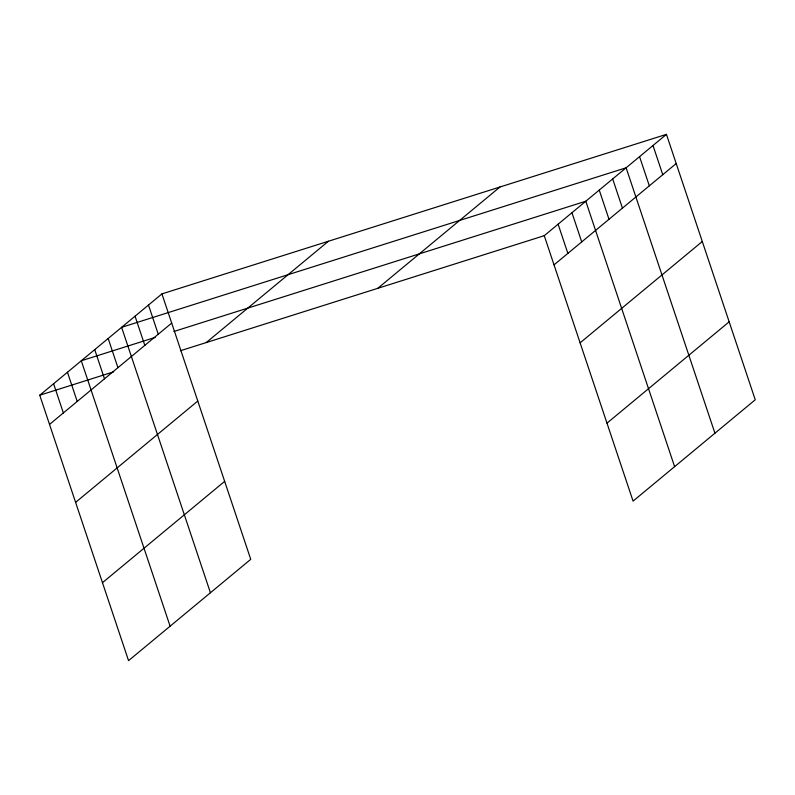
<?xml version="1.0" encoding="UTF-8"?>
<svg xmlns="http://www.w3.org/2000/svg" width="795" height="795" viewBox="0 0 795 795"><rect width="100%" height="100%" fill="white"/><g stroke="black" fill="none" stroke-linecap="round" stroke-linejoin="round"><path stroke-width="1.19" d="M161.932 293.892L250.743 559.322L128.561 660.645L39.75 395.224L161.932 293.892L666.439 134.355L755.25 399.776L633.068 501.108L544.257 235.678L666.439 134.355M49.519 424.411L171.7 323.078M206.233 342.575L328.415 241.243M75.605 502.37L197.786 401.038M377.774 288.327L499.956 187.004M102.476 582.685L224.657 481.363M554.026 264.864L676.207 163.541M580.111 342.824L702.293 241.501M606.982 423.149L729.164 321.816M155.154 337.408L81.289 360.771L170.1 626.192M173.916 331.475L585.796 201.224L674.607 466.655M39.75 395.224L113.615 371.861M180.445 350.724L544.257 235.678M653.003 145.495L662.762 174.691M639.558 156.645L649.326 185.831M714.934 433.215L626.122 167.795L121.615 327.331L210.427 592.762M612.677 178.935L622.445 208.121M599.241 190.084L609.01 219.271M571.953 212.712L581.721 241.899M558.11 224.2L567.869 253.386M148.486 305.041L158.255 334.228M135.051 316.181L144.819 345.378M108.17 338.481L117.938 367.668M94.734 349.621L104.493 378.808M67.446 372.249L77.214 401.445M53.593 383.737L63.361 412.923"/></g></svg>
